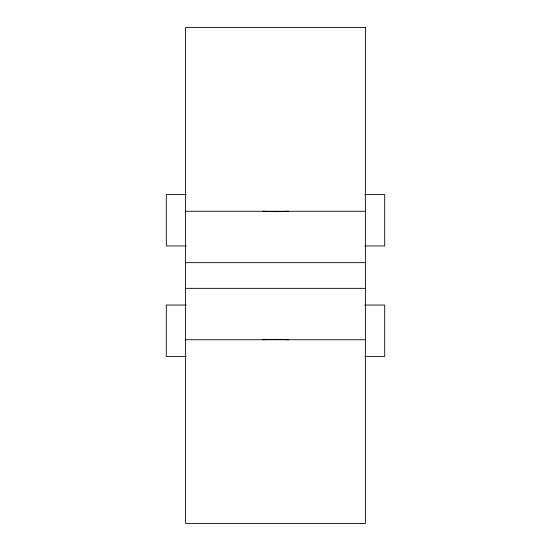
<?xml version="1.0" encoding="UTF-8"?>
<svg xmlns="http://www.w3.org/2000/svg" width="551" height="551" viewBox="0 0 551 551"><rect width="100%" height="100%" fill="white"/><g stroke="black" fill="none" stroke-linecap="round" stroke-linejoin="round"><path stroke-width="0.83" d="M288.283 211.267L278.627 211.612A22.687 4.387 0 0 1 272.8 211.612L262.717 211.267M262.717 339.733L272.793 339.382A22.687 4.387 0 0 1 278.627 339.395L288.283 339.733M186.3 194.565L166.299 194.565L166.299 245.953L186.3 245.953M364.7 194.565L384.701 194.565L384.701 245.953L364.7 245.953M185.57 211.267L365.43 211.267M185.57 262.655L365.43 262.655M185.57 288.345L365.43 288.345M186.3 305.047L166.299 305.047L166.299 356.435L186.3 356.435M364.7 305.047L384.701 305.047L384.701 356.435L364.7 356.435M185.57 339.733L365.43 339.733M365.43 27.55L185.57 27.55L185.57 523.45L365.43 523.45L365.43 27.55"/></g></svg>
